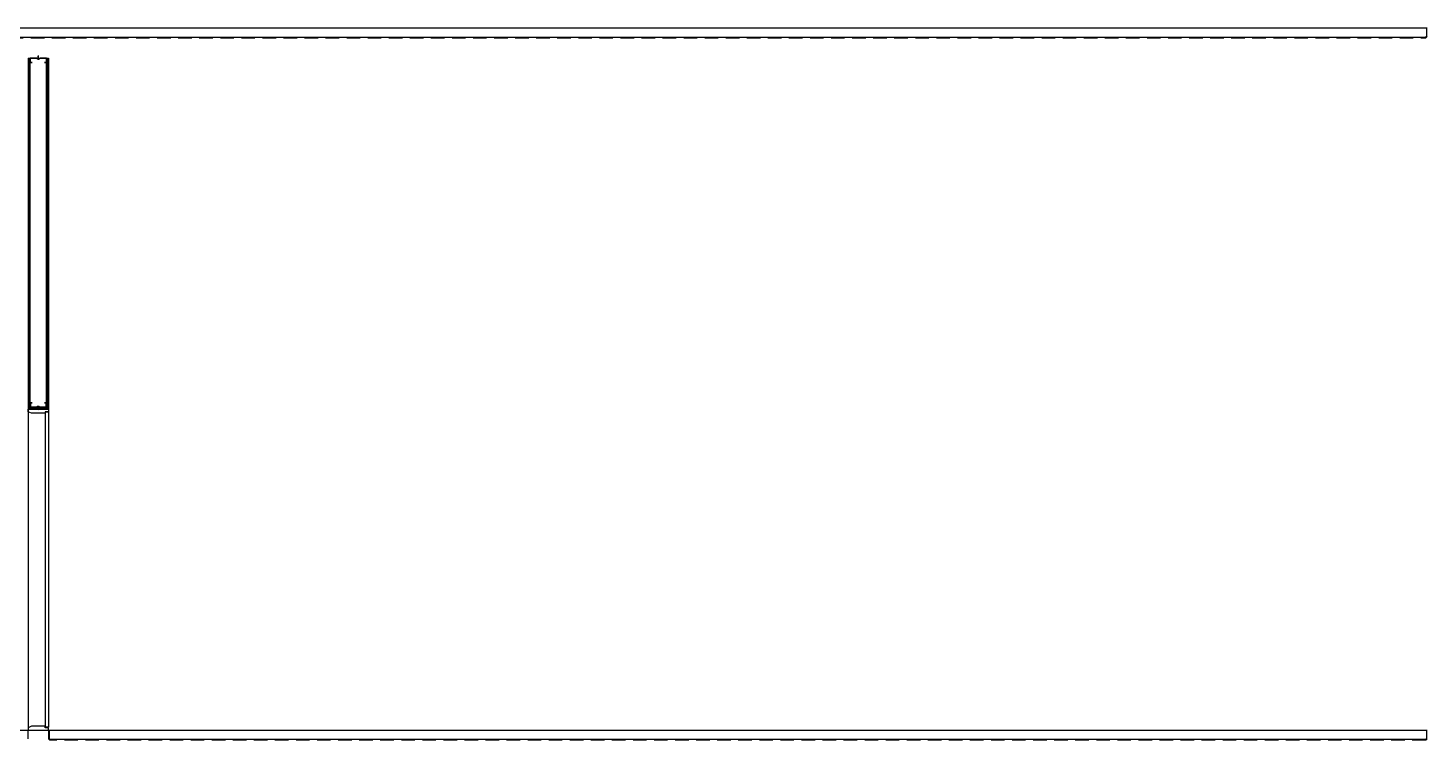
# Model space of a CAD drawing. Header units: millimetres. Extents: x 17311 to 801382, y -242618 to -104888.
# Drawn here: x 767208 to 781158, y -176326 to -169229 of the extents above; entities that cross this region are included whole.
import ezdxf

# ---------------------------------------------------------------- set-up
doc = ezdxf.new("R2010")
doc.units = ezdxf.units.MM
doc.header["$LTSCALE"] = 250
doc.linetypes.add('HID', pattern=[2.8, 1.8, -1])
for name, color, linetype in [('8입면선', 8, 'Continuous'), ('A-DOOR', 4, 'Continuous'), ('A-ELE8', 8, 'Continuous'), ('A-FIN', 6, 'Continuous'), ('A-FIN-8', 8, 'Continuous'), ('A-WALL-D', 7, 'Continuous'), ('A-WP', 1, 'HID'), ('GAGAM-DT', 7, 'Continuous'), ('입면', 7, 'Continuous')]:
    doc.layers.add(name, color=color, linetype=linetype)

# ---------------------------------------------------------------- blocks, each defined once
blk = doc.blocks.new('*U128')
at = {"layer": '8입면선', "color": 8}
for p, q in [((10, 0), (10, 3500)), ((190, 0), (190, 3500)), ((190, 10), (10, 10))]:
    blk.add_line(p, q, dxfattribs=at)
at = {"layer": 'A-WALL-D'}
for p, q in [((0, 3500), (0, 0)), ((20, 3500), (0, 3500)), ((20, 10), (20, 3500)), ((180, 10), (180, 3500)), ((200, 3500), (180, 3500)), ((200, 3500), (200, 0)), ((20, 0), (0, 0)), ((180, 20), (20, 20)), ((20, 0), (180, 0)), ((200, 0), (180, 0))]:
    blk.add_line(p, q, dxfattribs=at)
at = {"layer": 'GAGAM-DT', "color": 8}
for p, q in [((105, 3494), (95, 3494)), ((95, 3494), (95, 3491)), ((103, 3489), (96, 3489)), ((97, 3494), (97, 3526)), ((102, 3520), (97, 3526)), ((97, 3494), (97, 3489)), ((102, 3494), (102, 3520)), ((102, 3494), (102, 3489)), ((105, 3494), (105, 3491)), ((95, 26), (95, 29)), ((105, 26), (95, 26)), ((104, 31), (97, 31)), ((98, 26), (98, 31)), ((98, 26), (98, -6)), ((103, 26), (103, 31)), ((103, 26), (103, 0)), ((105, 26), (105, 29)), ((103, 0), (98, -6))]:
    blk.add_line(p, q, dxfattribs=at)
for centre, start, end in [((96, 3491), 180, 270), ((103, 3491), 270, 0), ((97, 29), 90, 180), ((104, 29), 0, 90)]:
    blk.add_arc(centre, 1.51, start, end, dxfattribs=at)
at = {"layer": '입면', "color": 6}
for p, q in [((20, 3455), (20, 3500)), ((20, 3500), (85, 3500)), ((84, 3499), (21, 3499)), ((21, 3499), (21, 3456)), ((89, 3493), (84, 3499)), ((85, 3500), (90, 3494)), ((110, 3493), (89, 3493)), ((90, 3494), (109, 3494)), ((109, 3494), (114, 3500)), ((115, 3499), (110, 3493)), ((114, 3500), (180, 3500)), ((178, 3499), (115, 3499)), ((178, 3456), (178, 3499)), ((180, 3500), (180, 3455)), ((37, 3455), (20, 3455)), ((21, 3456), (37, 3456)), ((37, 3456), (37, 3455)), ((162, 3455), (162, 3456)), ((162, 3456), (178, 3456)), ((180, 3455), (162, 3455)), ((38, 65), (20, 65)), ((20, 65), (20, 20)), ((20, 20), (85, 20)), ((21, 21), (21, 64)), ((21, 64), (38, 64)), ((85, 21), (21, 21)), ((38, 64), (38, 65)), ((90, 27), (85, 21)), ((85, 20), (90, 26)), ((110, 27), (90, 27)), ((90, 26), (110, 26)), ((115, 21), (110, 27)), ((110, 26), (115, 20)), ((179, 21), (115, 21)), ((115, 20), (180, 20)), ((180, 65), (162, 65)), ((162, 65), (162, 64)), ((162, 64), (179, 64)), ((179, 64), (179, 21)), ((180, 20), (180, 65))]:
    blk.add_line(p, q, dxfattribs=at)

msp = doc.modelspace()

# ---------------------------------------------------------------- linework, layer by layer
at = {"layer": 'A-DOOR', "linetype": 'Continuous'}
for points in [[(767410.7, -173054.5), (767377.7, -173054.5), (767377.7, -173069.5), (767243.7, -173069.5), (767210.7, -173054.5), (767210.7, -173029.5), (767410.7, -173029.5)], [(767410.7, -176199.5), (767380.7, -176199.5), (767380.7, -173054.5), (767410.7, -173054.5)], [(767410.7, -176204.5), (767377.7, -176204.5), (767377.7, -176189.5), (767243.7, -176189.5), (767210.7, -176204.5), (767210.7, -176229.5), (767410.7, -176229.5)]]:
    msp.add_lwpolyline(points, close=True, dxfattribs=at)
at = {"layer": 'A-ELE8'}
msp.add_lwpolyline([(767210.7, -173029.5), (767210.7, -176229.5)], dxfattribs=at)
at = {"layer": 'A-FIN'}
for p, q in [((715560.7, -169229.5), (781160.7, -169229.5)), ((748460.7, -176229.5), (781160.7, -176229.5))]:
    msp.add_line(p, q, dxfattribs=at)
at = {"layer": 'A-FIN-8'}
for p, q in [((715578.9, -169321.5), (781142.4, -169321.5)), ((781142.4, -169321.5), (781152.7, -169311.3)), ((781152.7, -169229.5), (781152.7, -169311.3)), ((767418.7, -176229.5), (767418.7, -176311.3)), ((767428.9, -176321.5), (767418.7, -176311.3)), ((781142.4, -176321.5), (767428.9, -176321.5)), ((781142.4, -176321.5), (781152.7, -176311.3)), ((781152.7, -176229.5), (781152.7, -176311.3)), ((781152.7, -176229.5), (781152.7, -176311.3)), ((781152.7, -176229.5), (781152.7, -176311.3))]:
    msp.add_line(p, q, dxfattribs=at)
at = {"layer": 'A-WP', "ltscale": 0.3}
for p, q in [((715575.8, -169326.5), (781145.5, -169326.5)), ((781145.5, -169326.5), (781157.7, -169314.3)), ((781145.5, -176326.5), (767425.8, -176326.5)), ((781145.5, -176326.5), (781157.7, -176314.3))]:
    msp.add_line(p, q, dxfattribs=at)
at = {"layer": 'A-WP', "ltscale": 0.2}
msp.add_line((767425.8, -176326.5), (767413.7, -176314.3), dxfattribs=at)
for points in [[(767207.7, -176229.5), (767207.7, -176314.3)], [(767413.7, -176229.5), (767413.7, -176314.3)]]:
    msp.add_lwpolyline(points, dxfattribs=at)

# ---------------------------------------------------------------- block references
at = {"layer": 'A-WALL-D', "xscale": -1}
msp.add_blockref('*U128', (767410.7, -173029.5), dxfattribs=at)

doc.saveas('drawing.dxf')
